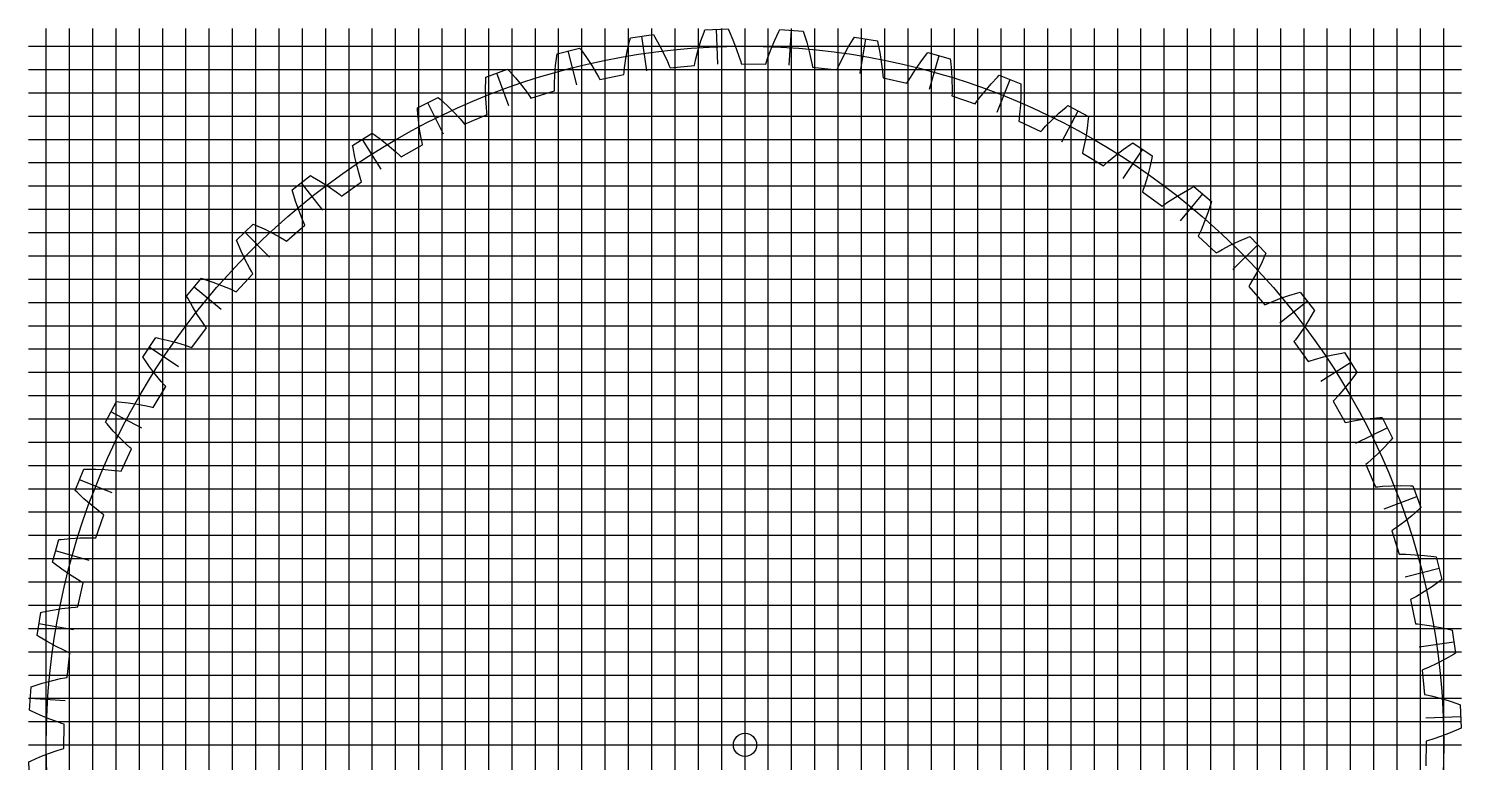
# Model space of a CAD drawing. Extents: x 0 to 61.5, y 0 to 61.5.
# Drawn here: x 0 to 61.5, y 30 to 61.5 of the extents above; entities that cross this region are included whole.
import ezdxf

# ---------------------------------------------------------------- set-up
doc = ezdxf.new("R2010")
doc.units = 0

msp = doc.modelspace()

# ---------------------------------------------------------------- linework, layer by layer
at = {"layer": 'a'}
for p, q in [((30.75367, 20.50245), (30.75367, 41.00489)), ((20.50245, 30.75367), (41.00489, 30.75367))]:
    msp.add_line(p, q, dxfattribs=at)
msp.add_lwpolyline([(0.04826, 29.03145), (0.00853, 30.02926), (0.10179, 30.07209), (0.4755, 30.23403), (0.85021, 30.38032), (1.22572, 30.50982), (1.41372, 30.56776), (1.50777, 30.59492), (1.52099, 31.64732), (1.42765, 31.67683), (1.24117, 31.73948), (0.86903, 31.87837), (0.49812, 32.03404), (0.12859, 32.20532), (0.03645, 32.25047), (0.10124, 33.24697), (0.19845, 33.27981), (0.58705, 33.4018), (0.975, 33.50813), (1.36199, 33.59766), (1.55501, 33.63564), (1.65139, 33.65282), (1.77454, 34.69807), (1.6848, 34.73717), (1.50589, 34.81898), (1.15031, 34.996), (0.7977, 35.18959), (0.4481, 35.39856), (0.36118, 35.4531), (0.52978, 36.43736), (0.62989, 36.45986), (1.02911, 36.54057), (1.42605, 36.60576), (1.82027, 36.65435), (2.01621, 36.67195), (2.11385, 36.67896), (2.3456, 37.7056), (2.26043, 37.75388), (2.09105, 37.85393), (1.75592, 38.06716), (1.42548, 38.29654), (1.09964, 38.54091), (1.0189, 38.60423), (1.28945, 39.56549), (1.39137, 39.5774), (1.79684, 39.61593), (2.19842, 39.63928), (2.59556, 39.64639), (2.79227, 39.64341), (2.89011, 39.64017), (3.22789, 40.63697), (3.14824, 40.69388), (2.99025, 40.8111), (2.67924, 41.05818), (2.37459, 41.32085), (2.07608, 41.59794), (2.00239, 41.66936), (2.37195, 42.59706), (2.47456, 42.59826), (2.88183, 42.59419), (3.28364, 42.57544), (3.67936, 42.541), (3.87467, 42.51747), (3.97164, 42.50403), (4.41177, 43.46006), (4.3385, 43.52498), (4.19363, 43.65807), (3.91015, 43.93631), (3.63463, 44.22938), (3.36671, 44.53616), (3.3009, 44.61489), (3.7654, 45.49888), (3.86757, 45.48934), (4.27219, 45.44273), (4.66984, 45.38207), (5.05979, 45.30646), (5.25157, 45.26265), (5.3466, 45.23914), (5.88425, 46.14393), (5.81818, 46.21616), (5.688, 46.36366), (5.43517, 46.67001), (5.19178, 46.99027), (4.9574, 47.32337), (4.90018, 47.40855), (5.45454, 48.23915), (5.55515, 48.21898), (5.95268, 48.13033), (6.34181, 48.02844), (6.72172, 47.91248), (6.90788, 47.84886), (6.99993, 47.81555), (7.62921, 48.65918), (7.57104, 48.73792), (7.457, 48.89822), (7.23757, 49.22932), (7.029, 49.57327), (6.83072, 49.92905), (6.78271, 50.01974), (7.42086, 50.78784), (7.51881, 50.75727), (7.9049, 50.62755), (8.28125, 50.48554), (8.64696, 50.33051), (8.82544, 50.24777), (8.91351, 50.20502), (9.62752, 50.97826), (9.57791, 51.06264), (9.48125, 51.23399), (9.29763, 51.58621), (9.12615, 51.95008), (8.96615, 52.32463), (8.92788, 52.41984), (9.64282, 53.11703), (9.73704, 53.07639), (10.10745, 52.90702), (10.4669, 52.72646), (10.8144, 52.53404), (10.98326, 52.43311), (11.06637, 52.38139), (11.8573, 53.07575), (11.81678, 53.16486), (11.73856, 53.34537), (11.59276, 53.71485), (11.46026, 54.09466), (11.34028, 54.48388), (11.31218, 54.58257), (12.09607, 55.20121), (12.18553, 55.15094), (12.53621, 54.94378), (12.87481, 54.72663), (13.2003, 54.49895), (13.35768, 54.38092), (13.43493, 54.32079), (14.29411, 54.92867), (14.26312, 55.02153), (14.2042, 55.20923), (14.09782, 55.59193), (14.00575, 55.9835), (13.92711, 56.38313), (13.90948, 56.48422), (14.75375, 57.01753), (14.83746, 56.95819), (15.16456, 56.71551), (15.47861, 56.46415), (15.77851, 56.2037), (15.92269, 56.06986), (15.99324, 56.00199), (16.91125, 56.51673), (16.89014, 56.61232), (16.85116, 56.80515), (16.78537, 57.19687), (16.73473, 57.59592), (16.6983, 58.00159), (16.69133, 58.10396), (17.58672, 58.5461), (17.66377, 58.47833), (17.96371, 58.20279), (18.24977, 57.91999), (18.5208, 57.62961), (18.6502, 57.48143), (18.71327, 57.40656), (19.68006, 57.82253), (19.66905, 57.9198), (19.65044, 58.11564), (19.62596, 58.5121), (19.61731, 58.91426), (19.62348, 59.32151), (19.62725, 59.42405), (20.56395, 59.77018), (20.63349, 59.69472), (20.90299, 59.38934), (21.15792, 59.07818), (21.39711, 58.76106), (21.51032, 58.60017), (21.56521, 58.51912), (22.57018, 58.83175), (22.56941, 58.92964), (22.57137, 59.12635), (22.58846, 59.5232), (22.6219, 59.92406), (22.6706, 60.32843), (22.68507, 60.43002), (23.65282, 60.67634), (23.7141, 60.59402), (23.9502, 60.26214), (24.1712, 59.92604), (24.37594, 59.58566), (24.47171, 59.41382), (24.51783, 59.32747), (25.54997, 59.53334), (25.55943, 59.63077), (25.58195, 59.82621), (25.64043, 60.21909), (25.71558, 60.61426), (25.80629, 61.01133), (25.8313, 61.11085), (26.81949, 61.25466), (26.87183, 61.16639), (27.07194, 60.81165), (27.25661, 60.45429), (27.42464, 60.09437), (27.50192, 59.91346), (27.53876, 59.82276), (28.58677, 59.91962), (28.60637, 60.01553), (28.64919, 60.20754), (28.74841, 60.59216), (28.86446, 60.97731), (28.99618, 61.36271), (29.03145, 61.45908), (30.02926, 61.4988), (30.07209, 61.40555), (30.23403, 61.03183), (30.38032, 60.65713), (30.50982, 60.28162), (30.56776, 60.09362), (30.59492, 59.99957), (31.64732, 59.98634), (31.67683, 60.07968), (31.73948, 60.26617), (31.87837, 60.6383), (32.03404, 61.00921), (32.20532, 61.37874), (32.25047, 61.47089), (33.24697, 61.4061), (33.27981, 61.30888), (33.4018, 60.92029), (33.50813, 60.53234), (33.59766, 60.14535), (33.63564, 59.95232), (33.65282, 59.85595), (34.69807, 59.73279), (34.73717, 59.82253), (34.81898, 60.00145), (34.996, 60.35703), (35.18959, 60.70964), (35.39856, 61.05924), (35.4531, 61.14616), (36.43736, 60.97756), (36.45986, 60.87744), (36.54057, 60.47822), (36.60576, 60.08129), (36.65435, 59.68706), (36.67195, 59.49112), (36.67896, 59.39348), (37.7056, 59.16174), (37.75388, 59.2469), (37.85393, 59.41628), (38.06716, 59.75141), (38.29654, 60.08185), (38.54091, 60.4077), (38.60423, 60.48844), (39.56549, 60.21788), (39.5774, 60.11596), (39.61593, 59.71049), (39.63928, 59.30892), (39.64639, 58.91177), (39.64341, 58.71507), (39.64017, 58.61723), (40.63697, 58.27944), (40.69388, 58.35909), (40.8111, 58.51709), (41.05818, 58.82809), (41.32085, 59.13275), (41.59794, 59.43126), (41.66936, 59.50494), (42.59706, 59.13539), (42.59826, 59.03278), (42.59419, 58.62551), (42.57544, 58.22369), (42.541, 57.82798), (42.51747, 57.63266), (42.50403, 57.5357), (43.46006, 57.09557), (43.52498, 57.16883), (43.65807, 57.31371), (43.93631, 57.59718), (44.22938, 57.87271), (44.53616, 58.14063), (44.61489, 58.20644), (45.49888, 57.74194), (45.48934, 57.63977), (45.44273, 57.23515), (45.38207, 56.8375), (45.30646, 56.44755), (45.26265, 56.25576), (45.23914, 56.16073), (46.14393, 55.62308), (46.21616, 55.68916), (46.36366, 55.81933), (46.67001, 56.07217), (46.99027, 56.31555), (47.32337, 56.54993), (47.40855, 56.60716), (48.23915, 56.0528), (48.21898, 55.95219), (48.13033, 55.55466), (48.02844, 55.16552), (47.91248, 54.78561), (47.84886, 54.59946), (47.81555, 54.50741), (48.65918, 53.87813), (48.73792, 53.93629), (48.89822, 54.05033), (49.22932, 54.26976), (49.57327, 54.47834), (49.92905, 54.67661), (50.01974, 54.72462), (50.78784, 54.08648), (50.75727, 53.98852), (50.62755, 53.60244), (50.48554, 53.22609), (50.33051, 52.86038), (50.24777, 52.6819), (50.20502, 52.59383), (50.97826, 51.87981), (51.06264, 51.92943), (51.23399, 52.02609), (51.58621, 52.20971), (51.95008, 52.38119), (52.32463, 52.54119), (52.41984, 52.57945), (53.11703, 51.86452), (53.07639, 51.7703), (52.90702, 51.39989), (52.72646, 51.04044), (52.53404, 50.69294), (52.43311, 50.52408), (52.38139, 50.44097), (53.07575, 49.65004), (53.16486, 49.69056), (53.34537, 49.76878), (53.71485, 49.91458), (54.09466, 50.04708), (54.48388, 50.16705), (54.58257, 50.19516), (55.20121, 49.41126), (55.15094, 49.3218), (54.94378, 48.97113), (54.72663, 48.63252), (54.49895, 48.30704), (54.38092, 48.14966), (54.32079, 48.07241), (54.92867, 47.21323), (55.02153, 47.24421), (55.20923, 47.30314), (55.59193, 47.40951), (55.9835, 47.50159), (56.38313, 47.58022), (56.48422, 47.59786), (57.01753, 46.75359), (56.95819, 46.66988), (56.71551, 46.34277), (56.46415, 46.02872), (56.2037, 45.72882), (56.06986, 45.58464), (56.00199, 45.5141), (56.51673, 44.59608), (56.61232, 44.61719), (56.80515, 44.65618), (57.19687, 44.72197), (57.59592, 44.77261), (58.00159, 44.80904), (58.10396, 44.81601), (58.5461, 43.92062), (58.47833, 43.84357), (58.20279, 43.54362), (57.91999, 43.25757), (57.62961, 42.98654), (57.48143, 42.85713), (57.40656, 42.79407), (57.82253, 41.82728), (57.9198, 41.83828), (58.11564, 41.8569), (58.5121, 41.88138), (58.91426, 41.89003), (59.32151, 41.88386), (59.42405, 41.88009), (59.77018, 40.94339), (59.69472, 40.87384), (59.38934, 40.60434), (59.07818, 40.34942), (58.76106, 40.11022), (58.60017, 39.99702), (58.51912, 39.94213), (58.83175, 38.93715), (58.92964, 38.93793), (59.12635, 38.93597), (59.5232, 38.91887), (59.92406, 38.88544), (60.32843, 38.83673), (60.43002, 38.82226), (60.67634, 37.85452), (60.59402, 37.79324), (60.26214, 37.55714), (59.92604, 37.33613), (59.58566, 37.1314), (59.41382, 37.03563), (59.32747, 36.98951), (59.53334, 35.95736), (59.63077, 35.9479), (59.82621, 35.92539), (60.21909, 35.86691), (60.61426, 35.79176), (61.01133, 35.70105), (61.11085, 35.67604), (61.25466, 34.68785), (61.16639, 34.63551), (60.81165, 34.43539), (60.45429, 34.25073), (60.09437, 34.08269), (59.91346, 34.00541), (59.82276, 33.96857), (59.91962, 32.92056), (60.01553, 32.90097), (60.20754, 32.85815), (60.59216, 32.75892), (60.97731, 32.64288), (61.36271, 32.51116), (61.45908, 32.47589), (61.4988, 31.47807), (61.40555, 31.43525), (61.03183, 31.27331), (60.65713, 31.12701), (60.28162, 30.99752), (60.09362, 30.93957), (59.99957, 30.91241), (59.98634, 29.86002)], dxfattribs=at)
msp.add_circle((30.75367, 30.75367), 0.5, dxfattribs=at)
at = {"layer": 'b'}
for p, q in [((0.75367, 0), (0.75367, 61.50734)), ((1.75367, 0), (1.75367, 61.50734)), ((2.75367, 0), (2.75367, 61.50734)), ((3.75367, 0), (3.75367, 61.50734)), ((4.75367, 0), (4.75367, 61.50734)), ((5.75367, 0), (5.75367, 61.50734)), ((6.75367, 0), (6.75367, 61.50734)), ((7.75367, 0), (7.75367, 61.50734)), ((8.75367, 0), (8.75367, 61.50734)), ((9.75367, 0), (9.75367, 61.50734)), ((10.75367, 0), (10.75367, 61.50734)), ((11.75367, 0), (11.75367, 61.50734)), ((12.75367, 0), (12.75367, 61.50734)), ((13.75367, 0), (13.75367, 61.50734)), ((14.75367, 0), (14.75367, 61.50734)), ((15.75367, 0), (15.75367, 61.50734)), ((16.75367, 0), (16.75367, 61.50734)), ((17.75367, 0), (17.75367, 61.50734)), ((18.75367, 0), (18.75367, 61.50734)), ((19.75367, 0), (19.75367, 61.50734)), ((20.75367, 0), (20.75367, 61.50734)), ((21.75367, 0), (21.75367, 61.50734)), ((22.75367, 0), (22.75367, 61.50734)), ((23.75367, 0), (23.75367, 61.50734)), ((24.75367, 0), (24.75367, 61.50734)), ((25.75367, 0), (25.75367, 61.50734)), ((26.75367, 0), (26.75367, 61.50734)), ((27.75367, 0), (27.75367, 61.50734)), ((28.75367, 0), (28.75367, 61.50734)), ((29.75367, 0), (29.75367, 61.50734)), ((30.75367, 0), (30.75367, 61.50734)), ((31.75367, 0), (31.75367, 61.50734)), ((32.75367, 0), (32.75367, 61.50734)), ((33.75367, 0), (33.75367, 61.50734)), ((34.75367, 0), (34.75367, 61.50734)), ((35.75367, 0), (35.75367, 61.50734)), ((36.75367, 0), (36.75367, 61.50734)), ((37.75367, 0), (37.75367, 61.50734)), ((38.75367, 0), (38.75367, 61.50734)), ((39.75367, 0), (39.75367, 61.50734)), ((40.75367, 0), (40.75367, 61.50734)), ((41.75367, 0), (41.75367, 61.50734)), ((42.75367, 0), (42.75367, 61.50734)), ((43.75367, 0), (43.75367, 61.50734)), ((44.75367, 0), (44.75367, 61.50734)), ((45.75367, 0), (45.75367, 61.50734)), ((46.75367, 0), (46.75367, 61.50734)), ((47.75367, 0), (47.75367, 61.50734)), ((48.75367, 0), (48.75367, 61.50734)), ((49.75367, 0), (49.75367, 61.50734)), ((50.75367, 0), (50.75367, 61.50734)), ((51.75367, 0), (51.75367, 61.50734)), ((52.75367, 0), (52.75367, 61.50734)), ((53.75367, 0), (53.75367, 61.50734)), ((54.75367, 0), (54.75367, 61.50734)), ((55.75367, 0), (55.75367, 61.50734)), ((56.75367, 0), (56.75367, 61.50734)), ((57.75367, 0), (57.75367, 61.50734)), ((58.75367, 0), (58.75367, 61.50734)), ((59.75367, 0), (59.75367, 61.50734)), ((60.75367, 0), (60.75367, 61.50734)), ((0, 60.75367), (61.50734, 60.75367)), ((0, 59.75367), (61.50734, 59.75367)), ((0, 58.75367), (61.50734, 58.75367)), ((0, 57.75367), (61.50734, 57.75367)), ((0, 56.75367), (61.50734, 56.75367)), ((0, 55.75367), (61.50734, 55.75367)), ((0, 54.75367), (61.50734, 54.75367)), ((0, 53.75367), (61.50734, 53.75367)), ((0, 52.75367), (61.50734, 52.75367)), ((0, 51.75367), (61.50734, 51.75367)), ((0, 50.75367), (61.50734, 50.75367)), ((0, 49.75367), (61.50734, 49.75367)), ((0, 48.75367), (61.50734, 48.75367)), ((0, 47.75367), (61.50734, 47.75367)), ((0, 46.75367), (61.50734, 46.75367)), ((0, 45.75367), (61.50734, 45.75367)), ((0, 44.75367), (61.50734, 44.75367)), ((0, 43.75367), (61.50734, 43.75367)), ((0, 42.75367), (61.50734, 42.75367)), ((0, 41.75367), (61.50734, 41.75367)), ((0, 40.75367), (61.50734, 40.75367)), ((0, 39.75367), (61.50734, 39.75367)), ((0, 38.75367), (61.50734, 38.75367)), ((0, 37.75367), (61.50734, 37.75367)), ((0, 36.75367), (61.50734, 36.75367)), ((0, 35.75367), (61.50734, 35.75367)), ((0, 34.75367), (61.50734, 34.75367)), ((0, 33.75367), (61.50734, 33.75367)), ((0, 32.75367), (61.50734, 32.75367)), ((0, 31.75367), (61.50734, 31.75367)), ((0, 30.75367), (61.50734, 30.75367))]:
    msp.add_line(p, q, dxfattribs=at)
at = {"layer": 'c'}
for p, q in [((26.54188, 59.69514), (26.32481, 61.18676)), ((29.59016, 59.97685), (29.53019, 61.48299)), ((32.65119, 59.93838), (32.74899, 61.44254)), ((35.69143, 59.58016), (35.94592, 61.06585)), ((23.53975, 59.09634), (23.16795, 60.55711)), ((38.67757, 58.90611), (39.08596, 60.35706)), ((20.61665, 58.18702), (20.09419, 59.60092)), ((41.57689, 57.92361), (42.13471, 59.32393)), ((17.80461, 56.97713), (17.13723, 58.32867)), ((44.35763, 56.64344), (45.05877, 57.97778)), ((15.13445, 55.47993), (14.32945, 56.7543)), ((46.98932, 55.07961), (47.8261, 56.33335)), ((12.63542, 53.71182), (11.70162, 54.89507)), ((49.44314, 53.24926), (50.40638, 54.40867)), ((10.33489, 51.69218), (9.28252, 52.77134)), ((51.69218, 51.17245), (52.77134, 52.22482)), ((8.25808, 49.44314), (7.09867, 50.40638)), ((53.71182, 48.87192), (54.89507, 49.80572)), ((6.42773, 46.98932), (5.17398, 47.8261)), ((55.47993, 46.37288), (56.7543, 47.17789)), ((4.8639, 44.35763), (3.52956, 45.05877)), ((56.97713, 43.70272), (58.32867, 44.37011)), ((3.58372, 41.57689), (2.1834, 42.13471)), ((58.18702, 40.89069), (59.60092, 41.41314)), ((2.60123, 38.67757), (1.15027, 39.08596)), ((59.09634, 37.96759), (60.55711, 38.33939)), ((1.92718, 35.69143), (0.44148, 35.94592)), ((59.69514, 34.96546), (61.18676, 35.18253)), ((1.56896, 32.65119), (0.0648, 32.74899)), ((59.97685, 31.91718), (61.48299, 31.97714))]:
    msp.add_line(p, q, dxfattribs=at)
msp.add_circle((30.75367, 30.75367), 30, dxfattribs=at)

doc.saveas('drawing.dxf')
